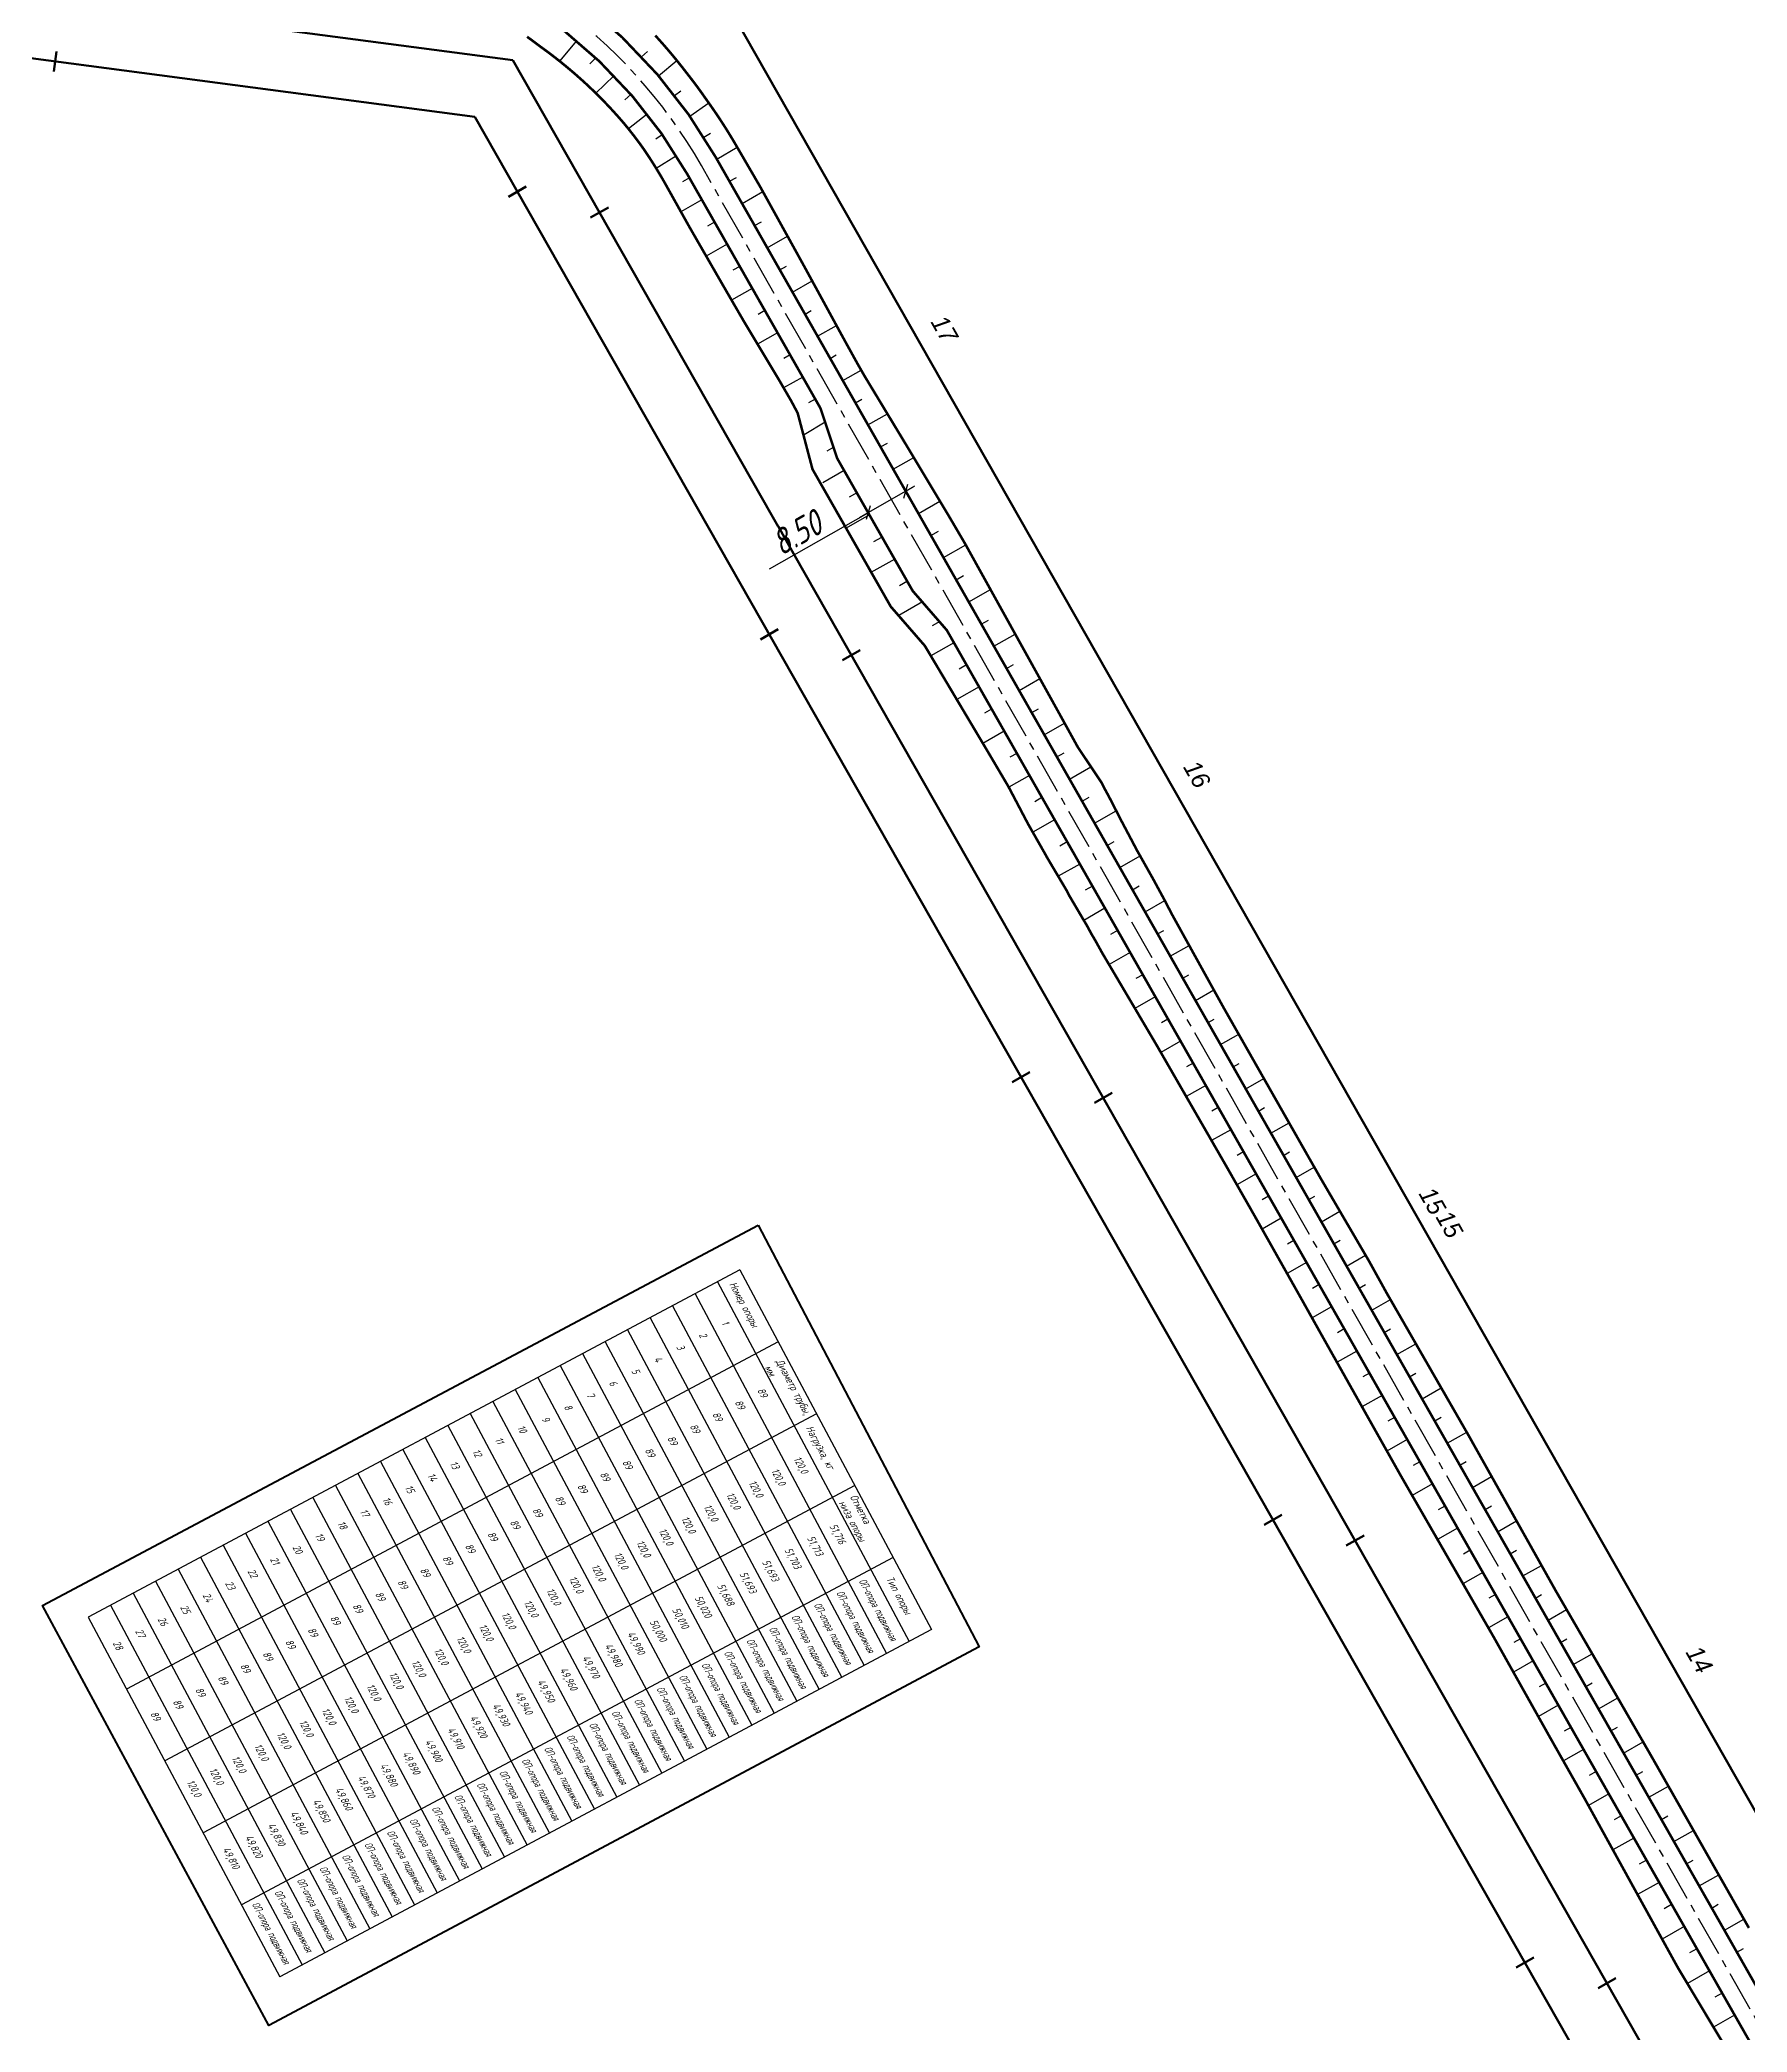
# Model space of a CAD drawing. Extents: x 5370511 to 5386565, y 1010429 to 1053793.
# Drawn here: x 5380090.1 to 5380425.3, y 1039170.8 to 1039561.9 of the extents above; entities that cross this region are included whole.
import ezdxf
from ezdxf.enums import TextEntityAlignment as Align

# ---------------------------------------------------------------- set-up
doc = ezdxf.new("R2010")
doc.units = 0
doc.header["$PDMODE"] = 32
doc.header["$PDSIZE"] = 0.3
doc.linetypes.add('CONTI', pattern=[0])
doc.linetypes.add('осевая2', pattern=[12.5, 8, -1.5, 1.5, -1.5])
doc.layers.get('0').update_dxf_attribs({"linetype": 'CONTINUOUS'})
doc.layers.get('DEFPOINTS').update_dxf_attribs({"linetype": 'CONTINUOUS'})
for name, color, linetype in [('_0', 7, 'CONTINUOUS'), ('АД_ось', 7, 'CONTINUOUS'), ('АД_откосы', 7, 'CONTINUOUS'), ('АД_размеры', 7, 'CONTI'), ('Текст', 7, 'CONTINUOUS'), ('ТРАССА_НЕФТЕПРОВОД_ANNO', 7, 'CONTINUOUS')]:
    doc.layers.add(name, color=color, linetype=linetype)
for name, color, linetype, lineweight in [('ГИП_ТРАССА_ВЛ_6', 1, 'CONTINUOUS', 25), ('ГИП_ТРАССА_НЕФТЕПРОВОДА', 6, 'CONTINUOUS', 25), ('ТРАССА_ВЛ', 1, 'CONTINUOUS', 25)]:
    doc.layers.add(name, color=color, linetype=linetype, lineweight=lineweight)
doc.styles.add('D431', font='', dxfattribs={"height": 3.5})
doc.styles.add('ГОСТ', font='gost_ful.shx', dxfattribs={"oblique": 15})
doc.styles.add('ГОСТ_НИПИ', font='gost_nipi.shx', dxfattribs={"oblique": 15})
doc.styles.get('D431').set_extended_font_data('Do431', italic=True)
doc.dimstyles.new('Модель М1000-Генплан', dxfattribs={"dimtxt": 1.25, "dimasz": 1, "dimexe": 0.5, "dimexo": 0, "dimgap": 0.5, "dimtad": 1, "dimzin": 0, "dimdsep": 46, "dimtxsty": 'ГОСТ', "dimblk": 'OBLIQUE', "dimcen": 0.09, "dimdle": 0.5, "dimaunit": 1, "dimadec": 0, "dimazin": 0, "dimtfac": 1, "dimtofl": 0, "dimtmove": 1, "dimatfit": 3, "dimldrblk": 'NONE', "dimfxl": 0.18, "dimtfill": 1, "dimtolj": 1, "dimtzin": 0, "dimarcsym": 0})

# ---------------------------------------------------------------- blocks, each defined once
blk = doc.blocks.new('_Oblique')
at = {"color": 0, "linetype": 'ByBlock', "lineweight": -2}
blk.add_line((-0.5, -0.5), (0.5, 0.5), dxfattribs=at)
blk = doc.blocks.new('*D34')
at = {"layer": 'DEFPOINTS', "color": 0, "lineweight": 15, "transparency": 16777216}
for p in [(5380260.08, 1039473.32), (5380252.69, 1039469.11), (5380252.69, 1039469.11)]:
    blk.add_point(p, dxfattribs=at)
at = {"layer": 'АД_размеры', "color": 0, "lineweight": -2, "transparency": 16777216}
for p, q in [((5380261.82, 1039474.31), (5380250.95, 1039468.12)), ((5380260.08, 1039473.32), (5380259.09, 1039475.06)), ((5380252.69, 1039469.11), (5380251.7, 1039470.85)), ((5380233.35, 1039458.1), (5380252.69, 1039469.11))]:
    blk.add_line(p, q, dxfattribs=at)
at = {"layer": 'АД_размеры', "color": 0, "lineweight": -2, "transparency": 16777216, "xscale": 2, "yscale": 2, "zscale": 2}
for p, rotation in [((5380260.08, 1039473.32), 29.67335270844804), ((5380252.69, 1039469.11), 209.673352708448)]:
    blk.add_blockref('_Oblique', p, dxfattribs=dict(at, rotation=rotation))
at = {"layer": 'АД_размеры', "color": 0, "lineweight": 15, "transparency": 16777216, "insert": (5380238.64, 1039465.14), "char_height": 5, "attachment_point": 5, "rotation": 29.6734, "style": 'ГОСТ', "bg_fill": 3, "box_fill_scale": 1.1, "bg_fill_color": 256, "bg_fill_true_color": 13158600, "bg_fill_transparency": 0}
blk.add_mtext('\\A1;8.50', dxfattribs=at)
blk = doc.blocks.new('_None')
blk = doc.blocks.new('пк_ВЛ')
at = {"layer": 'ТРАССА_ВЛ', "lineweight": 60}
blk.add_lwpolyline([(0, 2), (0, -2)], dxfattribs=at)
blk = doc.blocks.new('*U110')
at = {"lineweight": 50}
for p, q in [((-589, 155), (-574, 155)), ((-584, 90), (-584, 155)), ((-579, 90), (-579, 155)), ((-584, 145), (-574, 145)), ((-584, 130), (-574, 130)), ((-584, 110), (-574, 110)), ((-584, 90), (-589, 90)), ((-586, 65), (-586, 90)), ((-586, 90), (-574, 90)), ((-579, 90), (-584, 90)), ((-581, 5), (-581, 90)), ((-574, 90), (-579, 90)), ((-586, 30), (-586, 65)), ((-586, 65), (-574, 65)), ((-180, 60), (-190, 60)), ((-190, 55), (-190, 60)), ((-190, 50), (-190, 55)), ((-170, 60), (-180, 60)), ((-180, 45), (-180, 60)), ((-160, 60), (-170, 60)), ((-170, 45), (-170, 60)), ((-150, 60), (-160, 60)), ((-160, 45), (-160, 60)), ((-135, 60), (-150, 60)), ((-150, 45), (-150, 60)), ((-125, 60), (-135, 60)), ((-135, 45), (-135, 60)), ((-5, 60), (-125, 60)), ((-125, 45), (-125, 60)), ((-190, 45), (-190, 50)), ((-125, 50), (-5, 50)), ((-190, 40), (-190, 45)), ((-190, 35), (-190, 40)), ((-190, 40), (-125, 40)), ((-180, 45), (-180, 35)), ((-170, 45), (-170, 5)), ((-160, 45), (-160, 35)), ((-150, 45), (-150, 5)), ((-135, 45), (-135, 5)), ((-125, 45), (-125, 5)), ((-125, 35), (-190, 35)), ((-190, 30), (-190, 35)), ((-125, 35), (-55, 35)), ((-55, 30), (-55, 35)), ((-55, 35), (-5, 35)), ((-40, 35), (-40, 30)), ((-25, 35), (-25, 30)), ((-586, 5), (-586, 30)), ((-586, 30), (-574, 30)), ((-190, 25), (-190, 30)), ((-190, 20), (-190, 25)), ((-55, 30), (-55, 5)), ((-55, 30), (-5, 30)), ((-40, 30), (-40, 20)), ((-25, 30), (-25, 20)), ((-190, 20), (-190, 15)), ((-5, 20), (-125, 20)), ((-190, 15), (-190, 10)), ((-190, 10), (-190, 5)), ((-581, 5), (-586, 5)), ((-574, 5), (-581, 5))]:
    blk.add_line(p, q, dxfattribs=at)
at = {"lineweight": 25}
for p, q in [((-190, 55), (-125, 55)), ((-125, 50), (-190, 50)), ((-125, 45), (-190, 45)), ((-125, 30), (-190, 30)), ((-190, 25), (-125, 25)), ((-190, 20), (-125, 20)), ((-190, 15), (-125, 15)), ((-190, 10), (-125, 10))]:
    blk.add_line(p, q, dxfattribs=at)
at = {"lineweight": 50, "const_width": 0.4}
blk.add_lwpolyline([(-594, 420), (0, 420), (0, 0), (-594, 0)], close=True, dxfattribs=at)
at = {"lineweight": 50}
blk.add_lwpolyline([(-574, 5), (-5, 5), (-5, 415), (-574, 415)], close=True, dxfattribs=at)
blk.add_lwpolyline([(-589, 155), (-589, 90)], dxfattribs=at)
at = {"char_height": 3, "rotation": 90, "style": 'ГОСТ_НИПИ'}
for s, width, heights, insert, attachment_point in [('Согласовано', 20.381, [3.61], (-587.93, 90.92), 1), ('{\\T0.9;Взам. инв. \\fArial|b0|i0|c204|p34;№}', 27.1548, [0], (-583.5, 77.5), 5), ('Подп. и дата', 35, [0], (-583.5, 47.5), 5), ('Инв. № подл.', 25, [0], (-584.45, 17.66), 2)]:
    blk.add_mtext_dynamic_manual_height_columns(s, width=width, gutter_width=12.5, heights=heights, dxfattribs=dict(at, insert=insert, attachment_point=attachment_point))
at = {"attachment_point": 5, "style": 'ГОСТ_НИПИ'}
for s, width, insert, char_height in [('Изм.', 10, (-185.51, 37.4), 2.5), ('{\\T0.8;Кол.уч.}', 10, (-175, 37.15), 2.5), ('Лист', 10, (-164.75, 37.4), 2.5), ('{\\T0.8;№ док.}', 10, (-155.08, 37.42), 2.5), ('Подп.', 15, (-142.5, 37.15), 2.5), ('Дата', 10, (-130, 37.15), 2.5), ('Стадия', 15, (-47.5, 32.5), 3), ('Лист', 15, (-32.5, 32.5), 3), ('Листов', 20, (-15, 32.5), 3)]:
    blk.add_mtext_dynamic_manual_height_columns(s, width=width, gutter_width=12.5, heights=[0], dxfattribs=dict(at, insert=insert, char_height=char_height))
at = {"style": 'ГОСТ_НИПИ', "oblique": 15}
blk.add_attdef('СКВОЗНАЯ_НУМЕРАЦИЯ', text='', height=3, dxfattribs=at).set_placement((-10, 411.5), align=Align.MIDDLE_CENTER)
at = {"style": 'ГОСТ_НИПИ', "oblique": 15, "width": 0.8}
for tag, p in [('ДАТА_СОГЛ_1', (-580.75, 146)), ('ДАТА_СОГЛ_2', (-575.75, 146)), ('ФАМИЛИЯ_СОГЛ_1', (-580.75, 111)), ('ФАМИЛИЯ_СОГЛ_2', (-575.75, 111)), ('ХАРАКТЕР_РАБОТЫ_СОГЛ_2', (-575.75, 91)), ('ХАРАКТЕР_РАБОТЫ_СОГЛ_1', (-580.75, 91))]:
    blk.add_attdef(tag, p, '', height=3, rotation=90, dxfattribs=at)
at = {"style": 'ГОСТ_НИПИ', "oblique": 15}
for tag, width, p in [('ОБОЗНАЧЕНИЕ_ДОКУМЕНТА', 0.8, (-65, 55)), ('НАИМЕНОВАНИЕ_ПРОЕКТА', 0.8, (-65, 42.5)), ('НАИМЕНОВАНИЕ_ОБЪЕКТА', 0.8, (-90, 27.5)), ('СТАДИЯ', 0.8, (-47.5, 25)), ('ЛИСТ', 0.8, (-32.5, 25)), ('ЛИСТОВ', 0.8, (-15, 25)), ('НАИМЕНОВАНИЕ_ЧЕРТЕЖА', 0.8, (-90, 12.5)), ('ПРЕДПРИЯТИЕ', 0.7, (-30.48, 12.55))]:
    blk.add_attdef(tag, text='', height=3, dxfattribs=dict(at, width=width)).set_placement(p, align=Align.MIDDLE_CENTER)
at = {"style": 'ГОСТ_НИПИ', "oblique": 15, "width": 0.8}
blk.add_attdef('РАЗРАБ', text='', height=3, dxfattribs=at).set_placement((-189.18, 32.18), align=Align.MIDDLE_LEFT)
for tag, p in [('ФАМИЛИЯ_5', (-169, 31)), ('ДАТА_1', (-134, 31)), ('ХАРАКТЕР_РАБОТЫ_1', (-189, 26)), ('ХАРАКТЕР_РАБОТЫ_2', (-189, 20.72)), ('ФАМИЛИЯ_2', (-169.15, 20.71)), ('ФАМИЛИЯ_1', (-169, 26)), ('ДАТА_2', (-134, 26)), ('ДАТА_3', (-134, 20.72)), ('ХАРАКТЕР_РАБОТЫ_3', (-189, 16)), ('ФАМИЛИЯ_3', (-169.01, 15.99)), ('ДАТА_4', (-134, 16)), ('ХАРАКТЕР_РАБОТЫ_4', (-189, 6)), ('ФАМИЛИЯ_6', (-169, 11)), ('ФАМИЛИЯ_4', (-169, 6)), ('ДАТА_5', (-134, 11)), ('ДАТА_6', (-134, 6))]:
    blk.add_attdef(tag, p, '', height=3, dxfattribs=at)
at = {"style": 'ГОСТ_НИПИ', "oblique": 15, "width": 0.8, "flags": 8}
blk.add_attdef('НКОНТР', text='', height=3, dxfattribs=at).set_placement((-189.36, 12.34), align=Align.MIDDLE_LEFT)
at = {"style": 'ГОСТ_НИПИ', "oblique": 15, "width": 0.8}
blk.add_attdef('ФОРМАТ', text='', height=3, dxfattribs=at).set_placement((-38.94, 0.42), align=Align.BOTTOM_CENTER)
blk = doc.blocks.new('ад_откосы')
at = {"layer": 'АД_ось', "color": 253, "linetype": 'осевая2'}
blk.add_lwpolyline([(5381039.51, 1037930.84), (5381046.193, 1037968.879), (5381055.54, 1038022.081, 0.1745274), (5381043.968, 1038088.833), (5380219.971, 1039537.255, 0.2213697), (5380151.165, 1039586.153), (5379986.681, 1039616.447, -0.0279764), (5379954.082, 1039624.358), (5379892.899, 1039642.884, 0.1153558), (5379847.457, 1039645.811), (5379823.006, 1039641.73, -0.1156602), (5379777.449, 1039644.691), (5379728.174, 1039659.676, 0.0582768), (5379693.882, 1039665.873), (5379644.05, 1039668.986, -0.0429375)], format="xyb", dxfattribs=at)
at = {"layer": 'АД_откосы', "color": 253, "const_width": 0.5}
blk.add_lwpolyline([(5381075.045, 1037958.167), (5381064.81, 1037960.051, -0.4118325), (5381051.345, 1037979.422), (5381058.741, 1038021.519, 0.1745274), (5381046.793, 1038090.44), (5380222.795, 1039538.862, 0.2213697), (5380151.753, 1039589.349), (5379987.27, 1039619.643, -0.0279764), (5379955.024, 1039627.469), (5379893.841, 1039645.994, 0.1153558), (5379846.922, 1039649.016), (5379822.471, 1039644.935, -0.1156602), (5379778.394, 1039647.801), (5379729.119, 1039662.785, 0.0582768), (5379694.084, 1039669.117), (5379644.253, 1039672.229, -0.0429375)], format="xyb", dxfattribs=at)
at = {"layer": 'АД_откосы', "color": 253}
blk.add_lwpolyline([(5380490.65, 1039054.905, 0.5, 0.5, 0), (5380268.14, 1039446.043, 0.5, 0.5, 0), (5380261.452, 1039453.742, 0.5, 0.5, 0), (5380246.6, 1039479.807, 0.5, 0.5, 0), (5380243.357, 1039489.574, 0.5, 0.5, 0), (5380217.146, 1039535.647, 0.5, 0.5, 0.2213697), (5380150.576, 1039582.956, 0.5, 0.5, 0), (5379986.092, 1039613.251, 0.5, 0.5, -0.0279764), (5379953.14, 1039621.248, 0.5, 0.5, 0), (5379891.957, 1039639.773, 0.5, 0.5, 0.1153558), (5379847.992, 1039642.605, 0.5, 0.5, 0), (5379823.541, 1039638.524, 0.5, 0.5, -0.1156602), (5379776.503, 1039641.582, 0.5, 0.5, 0), (5379727.228, 1039656.567, 0.5, 0.5, 0.0582768), (5379693.679, 1039662.63, 0.5, 0.5, 0), (5379643.847, 1039665.742, 0.5, 0.5, -0.0429375)], format="xyseb", dxfattribs=at)
at = {"layer": 'АД_откосы', "color": 253, "const_width": 0.5}
for points in [[(5380425.616, 1039191.271), (5380425.291, 1039191.821), (5380406.803, 1039224.384), (5380399.883, 1039236.401), (5380387.721, 1039257.397), (5380371.239, 1039286.77), (5380370.666, 1039287.799), (5380354.486, 1039315.933), (5380351.017, 1039322.204), (5380341.681, 1039338.181), (5380339.172, 1039342.575), (5380322.473, 1039371.95), (5380312.267, 1039390.388), (5380311.143, 1039392.572), (5380310.716, 1039393.372), (5380308.654, 1039397.177), (5380305.937, 1039402.011), (5380305.541, 1039402.699), (5380302.042, 1039409.318), (5380301.424, 1039410.541), (5380299.967, 1039413.376), (5380299.3, 1039414.597), (5380298.99, 1039415.175), (5380298.491, 1039416.152), (5380293.853, 1039423.095), (5380290.179, 1039429.753), (5380271.711, 1039463.053), (5380268.513, 1039468.5), (5380260.586, 1039481.715), (5380251.896, 1039496.097), (5380250.546, 1039498.464), (5380248.162, 1039502.782), (5380241.757, 1039514.515), (5380240.62, 1039516.609), (5380238.004, 1039521.35), (5380231.468, 1039533.156), (5380227.033, 1039540.782), (5380226.518, 1039541.666), (5380226.076, 1039542.41), (5380225.628, 1039543.15), (5380225.175, 1039543.886), (5380224.716, 1039544.619), (5380224.251, 1039545.348), (5380223.78, 1039546.073), (5380223.303, 1039546.795), (5380222.821, 1039547.513), (5380222.333, 1039548.227), (5380221.84, 1039548.937), (5380219.867, 1039551.734), (5380219.312, 1039552.494), (5380218.751, 1039553.251), (5380218.183, 1039554.002), (5380217.609, 1039554.748), (5380217.028, 1039555.49), (5380216.498, 1039556.176), (5380215.962, 1039556.858), (5380215.421, 1039557.536), (5380214.875, 1039558.209), (5380214.323, 1039558.878), (5380213.765, 1039559.543), (5380213.203, 1039560.202), (5380212.635, 1039560.858), (5380212.062, 1039561.508), (5380211.484, 1039562.155), (5380210.9, 1039562.796)], [(5380424.952, 1039161.276), (5380411.724, 1039183.367), (5380411.41, 1039183.924), (5380393.325, 1039216.716), (5380386.496, 1039228.785), (5380375.581, 1039248.239), (5380357.213, 1039280.146), (5380341.299, 1039308.431), (5380337.798, 1039314.684), (5380328.715, 1039330.805), (5380323.045, 1039340.753), (5380309.378, 1039364.501), (5380298.663, 1039382.649), (5380297.474, 1039384.796), (5380297.027, 1039385.584), (5380296.624, 1039386.247), (5380296.302, 1039386.836), (5380296.045, 1039387.322), (5380295.612, 1039388.116), (5380295.506, 1039388.3), (5380295.246, 1039388.736), (5380294.879, 1039389.341), (5380292.068, 1039394.121), (5380291.724, 1039394.839), (5380287.908, 1039401.277), (5380287.239, 1039402.471), (5380285.065, 1039406.296), (5380284.109, 1039407.97), (5380280.232, 1039415.346), (5380276.369, 1039421.897), (5380263.821, 1039442.984), (5380257.134, 1039450.681), (5380241.766, 1039477.653), (5380238.856, 1039488.679), (5380237.573, 1039491.083), (5380235.096, 1039495.349), (5380228.219, 1039506.813), (5380224.31, 1039513.56), (5380217.578, 1039525.254), (5380212.819, 1039533.773), (5380212.453, 1039534.414), (5380212.082, 1039535.053), (5380211.706, 1039535.688), (5380211.324, 1039536.321), (5380210.938, 1039536.95), (5380210.547, 1039537.577), (5380210.151, 1039538.2), (5380209.75, 1039538.82), (5380209.344, 1039539.438), (5380208.933, 1039540.051), (5380208.517, 1039540.662), (5380208.116, 1039541.224), (5380207.71, 1039541.783), (5380207.228, 1039542.426), (5380206.739, 1039543.065), (5380206.245, 1039543.7), (5380205.745, 1039544.33), (5380205.24, 1039544.956), (5380204.73, 1039545.578), (5380204.248, 1039546.137), (5380203.763, 1039546.692), (5380203.273, 1039547.243), (5380202.778, 1039547.79), (5380202.279, 1039548.333), (5380201.776, 1039548.873), (5380201.268, 1039549.408), (5380200.756, 1039549.939), (5380200.24, 1039550.466), (5380199.72, 1039550.988), (5380199.195, 1039551.507), (5380198.667, 1039552.021), (5380198.134, 1039552.531), (5380197.597, 1039553.037), (5380197.056, 1039553.539), (5380196.511, 1039554.036), (5380195.962, 1039554.528), (5380195.396, 1039555.028), (5380194.826, 1039555.523), (5380194.251, 1039556.013), (5380193.673, 1039556.499), (5380193.091, 1039556.98), (5380192.504, 1039557.456), (5380191.914, 1039557.927), (5380191.32, 1039558.394), (5380190.723, 1039558.855), (5380190.121, 1039559.312), (5380189.516, 1039559.763), (5380188.907, 1039560.21), (5380188.294, 1039560.652), (5380187.662, 1039561.133), (5380187.025, 1039561.608), (5380186.385, 1039562.078), (5380185.74, 1039562.543)]]:
    blk.add_lwpolyline(points, dxfattribs=at)
at = {"layer": 'АД_откосы', "color": 253}
for points in [[(5380195.468, 1039561.731), (5380192.119, 1039557.764)], [(5380199.203, 1039558.408), (5380198.082, 1039557.211)], [(5380208.211, 1039558.599), (5380209.348, 1039559.669)], [(5380211.55, 1039554.878), (5380215.111, 1039557.92)], [(5380202.762, 1039554.896), (5380199.218, 1039551.485)], [(5380206.135, 1039551.206), (5380204.959, 1039550.186)], [(5380214.705, 1039550.999), (5380215.902, 1039551.925)], [(5380217.668, 1039546.972), (5380221.389, 1039549.574)], [(5380209.312, 1039547.346), (5380205.631, 1039544.472)], [(5380212.286, 1039543.327), (5380211.014, 1039542.436)], [(5380220.433, 1039542.807), (5380221.74, 1039543.63)], [(5380222.994, 1039538.513), (5380226.995, 1039540.847)], [(5380215.048, 1039539.16), (5380211.1, 1039536.687)], [(5380217.595, 1039534.858), (5380216.222, 1039534.077)], [(5380225.466, 1039534.167), (5380226.829, 1039534.942)], [(5380220.067, 1039530.512), (5380215.949, 1039528.169)], [(5380227.939, 1039529.821), (5380232.027, 1039532.147)], [(5380222.54, 1039526.166), (5380221.17, 1039525.386)], [(5380230.411, 1039525.475), (5380231.74, 1039526.231)], [(5380225.012, 1039521.82), (5380220.901, 1039519.481)], [(5380232.883, 1039521.129), (5380236.87, 1039523.397)], [(5380227.485, 1039517.474), (5380226.132, 1039516.704)], [(5380235.356, 1039516.783), (5380236.644, 1039517.516)], [(5380237.828, 1039512.437), (5380241.692, 1039514.636)], [(5380229.957, 1039513.128), (5380225.898, 1039510.819)], [(5380232.429, 1039508.782), (5380231.123, 1039508.039)], [(5380240.3, 1039508.091), (5380241.537, 1039508.795)], [(5380242.773, 1039503.745), (5380246.484, 1039505.856)], [(5380234.902, 1039504.436), (5380230.983, 1039502.206)], [(5380237.374, 1039500.09), (5380236.126, 1039499.38)], [(5380245.245, 1039499.399), (5380246.447, 1039500.083)], [(5380239.846, 1039495.744), (5380236.103, 1039493.615)], [(5380247.718, 1039495.053), (5380251.322, 1039497.104)], [(5380242.319, 1039491.398), (5380241.013, 1039490.655)], [(5380250.19, 1039490.707), (5380251.459, 1039491.429)], [(5380244.238, 1039486.858), (5380240.132, 1039484.401)], [(5380252.662, 1039486.361), (5380256.47, 1039488.528)], [(5380245.985, 1039481.97), (5380244.578, 1039481.17)], [(5380255.135, 1039482.016), (5380256.478, 1039482.78)], [(5380257.607, 1039477.67), (5380261.638, 1039479.963)], [(5380247.994, 1039477.368), (5380243.773, 1039474.966)], [(5380260.08, 1039473.324), (5380261.49, 1039474.126)], [(5380250.467, 1039473.022), (5380248.979, 1039472.176)], [(5380262.552, 1039468.978), (5380266.783, 1039471.385)], [(5380252.849, 1039468.601), (5380248.386, 1039466.062)], [(5380255.321, 1039464.255), (5380253.762, 1039463.368)], [(5380265.024, 1039464.632), (5380266.481, 1039465.46)], [(5380267.497, 1039460.286), (5380271.866, 1039462.772)], [(5380257.924, 1039460.008), (5380253.245, 1039457.347)], [(5380260.396, 1039455.662), (5380258.841, 1039454.778)], [(5380269.969, 1039455.94), (5380271.394, 1039456.751)], [(5380263.358, 1039451.595), (5380258.692, 1039448.941)], [(5380272.441, 1039451.594), (5380276.717, 1039454.026)], [(5380266.748, 1039447.771), (5380265.247, 1039446.917)], [(5380274.914, 1039447.248), (5380276.308, 1039448.041)], [(5380269.515, 1039443.593), (5380265.01, 1039441.03)], [(5380277.386, 1039442.902), (5380281.567, 1039445.281)], [(5380271.987, 1039439.247), (5380270.539, 1039438.423)], [(5380279.859, 1039438.556), (5380281.221, 1039439.331)], [(5380282.331, 1039434.21), (5380286.418, 1039436.535)], [(5380274.46, 1039434.901), (5380270.116, 1039432.429)], [(5380276.932, 1039430.555), (5380275.538, 1039429.762)], [(5380284.803, 1039429.864), (5380286.133, 1039430.62)], [(5380287.276, 1039425.518), (5380291.264, 1039427.787)], [(5380279.405, 1039426.209), (5380275.222, 1039423.829)], [(5380281.877, 1039421.863), (5380280.528, 1039421.095)], [(5380289.748, 1039421.172), (5380291.154, 1039421.972)], [(5380284.349, 1039417.517), (5380280.302, 1039415.214)], [(5380292.22, 1039416.826), (5380296.438, 1039419.225)], [(5380286.822, 1039413.171), (5380285.394, 1039412.359)], [(5380294.693, 1039412.48), (5380296.11, 1039413.287)], [(5380289.294, 1039408.825), (5380285.011, 1039406.389)], [(5380297.165, 1039408.134), (5380301.418, 1039410.554)], [(5380291.766, 1039404.479), (5380290.357, 1039403.677)], [(5380299.638, 1039403.788), (5380300.969, 1039404.546)], [(5380294.239, 1039400.133), (5380290.011, 1039397.728)], [(5380302.11, 1039399.442), (5380306.104, 1039401.715)], [(5380296.711, 1039395.787), (5380295.329, 1039395.001)], [(5380304.582, 1039395.096), (5380305.876, 1039395.833)], [(5380307.055, 1039390.751), (5380310.937, 1039392.959)], [(5380299.184, 1039391.441), (5380295.036, 1039389.082)], [(5380301.656, 1039387.095), (5380300.277, 1039386.311)], [(5380309.527, 1039386.405), (5380310.764, 1039387.108)], [(5380312, 1039382.059), (5380315.709, 1039384.169)], [(5380304.128, 1039382.749), (5380299.993, 1039380.397)], [(5380306.601, 1039378.403), (5380305.269, 1039377.646)], [(5380314.472, 1039377.713), (5380315.675, 1039378.397)], [(5380309.073, 1039374.057), (5380305.078, 1039371.784)], [(5380316.944, 1039373.367), (5380320.553, 1039375.419)], [(5380311.545, 1039369.711), (5380310.256, 1039368.977)], [(5380319.417, 1039369.021), (5380320.606, 1039369.697)], [(5380314.018, 1039365.365), (5380310.148, 1039363.164)], [(5380321.889, 1039364.675), (5380325.455, 1039366.704)], [(5380316.49, 1039361.019), (5380315.215, 1039360.294)], [(5380324.361, 1039360.329), (5380325.549, 1039361.005)], [(5380326.834, 1039355.983), (5380330.397, 1039358.01)], [(5380318.963, 1039356.673), (5380315.136, 1039354.496)], [(5380321.435, 1039352.328), (5380320.174, 1039351.61)], [(5380329.306, 1039351.637), (5380330.493, 1039352.312)], [(5380331.779, 1039347.291), (5380335.339, 1039349.317)], [(5380323.907, 1039347.981), (5380320.124, 1039345.829)], [(5380326.38, 1039343.636), (5380325.128, 1039342.923)], [(5380334.251, 1039342.945), (5380335.438, 1039343.62)], [(5380328.852, 1039339.29), (5380325.097, 1039337.153)], [(5380336.723, 1039338.599), (5380340.285, 1039340.625)], [(5380331.325, 1039334.944), (5380330.071, 1039334.231)], [(5380339.196, 1039334.253), (5380340.409, 1039334.943)], [(5380333.797, 1039330.598), (5380330.037, 1039328.459)], [(5380341.668, 1039329.907), (5380345.307, 1039331.977)], [(5380336.269, 1039326.252), (5380335.004, 1039325.532)], [(5380344.141, 1039325.561), (5380345.387, 1039326.27)], [(5380338.742, 1039321.906), (5380334.946, 1039319.746)], [(5380346.613, 1039321.215), (5380350.352, 1039323.342)], [(5380341.214, 1039317.56), (5380339.934, 1039316.831)], [(5380349.085, 1039316.869), (5380350.313, 1039317.568)], [(5380351.558, 1039312.523), (5380355.241, 1039314.619)], [(5380343.686, 1039313.214), (5380339.845, 1039311.029)], [(5380346.159, 1039308.868), (5380344.863, 1039308.131)], [(5380354.03, 1039308.177), (5380355.272, 1039308.884)], [(5380356.502, 1039303.831), (5380360.227, 1039305.95)], [(5380348.631, 1039304.522), (5380344.743, 1039302.31)], [(5380351.104, 1039300.176), (5380349.794, 1039299.431)], [(5380358.975, 1039299.485), (5380360.23, 1039300.199)], [(5380353.576, 1039295.83), (5380349.647, 1039293.595)], [(5380361.447, 1039295.139), (5380365.212, 1039297.281)], [(5380356.048, 1039291.484), (5380354.725, 1039290.731)], [(5380363.92, 1039290.793), (5380365.188, 1039291.515)], [(5380358.521, 1039287.138), (5380354.55, 1039284.879)], [(5380366.392, 1039286.448), (5380370.198, 1039288.613)], [(5380360.993, 1039282.792), (5380359.669, 1039282.039)], [(5380368.864, 1039282.102), (5380370.118, 1039282.815)], [(5380371.337, 1039277.756), (5380375.097, 1039279.895)], [(5380363.465, 1039278.446), (5380359.493, 1039276.186)], [(5380365.938, 1039274.1), (5380364.628, 1039273.355)], [(5380373.809, 1039273.41), (5380375.045, 1039274.113)], [(5380376.282, 1039269.064), (5380379.99, 1039271.174)], [(5380368.41, 1039269.754), (5380364.482, 1039267.52)], [(5380370.883, 1039265.408), (5380369.588, 1039264.672)], [(5380378.754, 1039264.718), (5380379.973, 1039265.411)], [(5380373.355, 1039261.062), (5380369.471, 1039258.853)], [(5380381.226, 1039260.372), (5380384.884, 1039262.453)], [(5380375.827, 1039256.716), (5380374.548, 1039255.988)], [(5380383.699, 1039256.026), (5380384.918, 1039256.719)], [(5380378.3, 1039252.371), (5380374.46, 1039250.186)], [(5380386.171, 1039251.68), (5380389.828, 1039253.76)], [(5380380.772, 1039248.025), (5380379.482, 1039247.291)], [(5380388.643, 1039247.334), (5380389.885, 1039248.04)], [(5380383.245, 1039243.679), (5380379.375, 1039241.477)], [(5380391.116, 1039242.988), (5380394.84, 1039245.107)], [(5380385.717, 1039239.333), (5380384.41, 1039238.589)], [(5380393.588, 1039238.642), (5380394.852, 1039239.361)], [(5380396.061, 1039234.296), (5380399.852, 1039236.453)], [(5380388.189, 1039234.987), (5380384.268, 1039232.756)], [(5380390.662, 1039230.641), (5380389.343, 1039229.891)], [(5380398.533, 1039229.95), (5380399.812, 1039230.678)], [(5380401.005, 1039225.604), (5380404.843, 1039227.788)], [(5380393.134, 1039226.295), (5380389.178, 1039224.044)], [(5380395.606, 1039221.949), (5380394.276, 1039221.192)], [(5380403.478, 1039221.258), (5380404.762, 1039221.989)], [(5380398.079, 1039217.603), (5380394.088, 1039215.332)], [(5380405.95, 1039216.912), (5380409.801, 1039219.103)], [(5380400.551, 1039213.257), (5380399.183, 1039212.478)], [(5380408.423, 1039212.566), (5380409.704, 1039213.295)], [(5380403.024, 1039208.911), (5380398.918, 1039206.575)], [(5380410.895, 1039208.22), (5380414.739, 1039210.407)], [(5380405.496, 1039204.565), (5380404.089, 1039203.765)], [(5380413.367, 1039203.874), (5380414.646, 1039204.602)], [(5380415.84, 1039199.528), (5380419.676, 1039201.711)], [(5380407.968, 1039200.219), (5380403.748, 1039197.818)], [(5380410.441, 1039195.873), (5380408.995, 1039195.051)], [(5380418.312, 1039195.183), (5380419.588, 1039195.909)], [(5380420.784, 1039190.837), (5380424.613, 1039193.015)], [(5380412.913, 1039191.527), (5380408.577, 1039189.061)], [(5380415.386, 1039187.181), (5380413.94, 1039186.359)], [(5380423.257, 1039186.491), (5380424.54, 1039187.221)], [(5380417.858, 1039182.835), (5380413.52, 1039180.367)], [(5380420.33, 1039178.489), (5380418.949, 1039177.703)], [(5380422.803, 1039174.143), (5380418.658, 1039171.786)]]:
    blk.add_lwpolyline(points, dxfattribs=at)
at = {"layer": 'АД_размеры', "color": 253, "lineweight": 15}
dim = blk.add_linear_dim(base=(5380252.693, 1039469.115), p1=(5380260.079, 1039473.324), p2=(5380252.693, 1039469.115), angle=209.67335, dimstyle='Модель М1000-Генплан', override={"dimtxt": 5, "dimasz": 2, "dimexe": 2, "dimgap": 1, "dimdle": 2, "dimtfill": 1}, dxfattribs=at)
dim.commit()
dim.dimension.update_dxf_attribs({"geometry": '*D34', "text_midpoint": (5380240.954, 1039461.082), "dimtype": 161})

msp = doc.modelspace()

# ---------------------------------------------------------------- block references
at = {"layer": 'АД_откосы', "color": 253}
msp.add_blockref('ад_откосы', (0, 0), dxfattribs=at)

# ---------------------------------------------------------------- next in the draw order: linework, layer by layer
for p, q in [((5380227.534, 1039320.47), (5380099.565, 1039252.286)), ((5380223.121, 1039318.118), (5380260.739, 1039247.515)), ((5380227.534, 1039320.47), (5380265.152, 1039249.866)), ((5380218.708, 1039315.767), (5380256.326, 1039245.164)), ((5380209.883, 1039311.065), (5380247.501, 1039240.461)), ((5380214.295, 1039313.416), (5380251.914, 1039242.813)), ((5380235.057, 1039306.349), (5380107.088, 1039238.166)), ((5380201.057, 1039306.363), (5380238.676, 1039235.759)), ((5380205.47, 1039308.714), (5380243.088, 1039238.11)), ((5380196.645, 1039304.012), (5380234.263, 1039233.408)), ((5380187.819, 1039299.309), (5380225.437, 1039228.706)), ((5380192.232, 1039301.66), (5380229.85, 1039231.057)), ((5380178.994, 1039294.607), (5380216.612, 1039224.003)), ((5380183.406, 1039296.958), (5380221.025, 1039226.355)), ((5380242.581, 1039292.228), (5380114.612, 1039224.045)), ((5380174.581, 1039292.256), (5380212.199, 1039221.652)), ((5380165.755, 1039287.554), (5380203.374, 1039216.95)), ((5380170.168, 1039289.905), (5380207.787, 1039219.301)), ((5380156.93, 1039282.851), (5380194.548, 1039212.248)), ((5380161.343, 1039285.202), (5380198.961, 1039214.599)), ((5380152.517, 1039280.5), (5380190.136, 1039209.897)), ((5380250.105, 1039278.107), (5380122.136, 1039209.924)), ((5380143.692, 1039275.798), (5380181.31, 1039205.194)), ((5380148.105, 1039278.149), (5380185.723, 1039207.545)), ((5380134.866, 1039271.096), (5380172.485, 1039200.492)), ((5380139.279, 1039273.447), (5380176.897, 1039202.843)), ((5380130.454, 1039268.744), (5380168.072, 1039198.141)), ((5380121.628, 1039264.042), (5380159.247, 1039193.439)), ((5380126.041, 1039266.393), (5380163.659, 1039195.79)), ((5380257.628, 1039263.987), (5380129.659, 1039195.804)), ((5380112.803, 1039259.34), (5380150.421, 1039188.736)), ((5380117.216, 1039261.691), (5380154.834, 1039191.087)), ((5380108.39, 1039256.989), (5380146.008, 1039186.385)), ((5380099.565, 1039252.286), (5380137.183, 1039181.683)), ((5380103.977, 1039254.638), (5380141.596, 1039184.034)), ((5380265.152, 1039249.866), (5380137.183, 1039181.683))]:
    msp.add_line(p, q)
at = {"layer": '_0', "color": 1, "lineweight": 40}
msp.add_lwpolyline([(5380231.112, 1039329.24), (5380274.522, 1039246.468), (5380135.052, 1039172.107), (5380090.596, 1039254.569)], close=True, dxfattribs=at)
at = {"layer": 'ГИП_ТРАССА_ВЛ_6', "color": 253, "lineweight": 60}
for points in [[(5380958.254, 1038044.709), (5380993.422, 1038133.441), (5380993.422, 1038133.441), (5380182.961, 1039557.93), (5379796.607, 1039608.903), (5379400.894, 1039702.091), (5378850.148, 1039849.249), (5377925.517, 1040078.196), (5377014.253, 1040367.216), (5375398.983, 1040195.445), (5375392.587, 1040255.583)], [(5380947.098, 1038049.13), (5380980.145, 1038132.51), (5380175.48, 1039546.813), (5379794.442, 1039597.084), (5379397.969, 1039690.452), (5378847.156, 1039837.627), (5377922.258, 1040066.64), (5377013.021, 1040355.017), (5375388.319, 1040182.244), (5375380.655, 1040254.315)]]:
    msp.add_lwpolyline(points, dxfattribs=at)
at = {"layer": 'ГИП_ТРАССА_НЕФТЕПРОВОДА', "color": 253, "lineweight": 60, "flags": 128}
msp.add_lwpolyline([(5381075.553, 1038021.596), (5381082.75, 1038061.114), (5380209.801, 1039595.687), (5379897.924, 1039667.757), (5379611.778, 1039694.969), (5378860.616, 1039889.923), (5378288.543, 1040031.574), (5378200.68, 1040069.425), (5378126.839, 1040071.613), (5377018.568, 1040409.907), (5376071.623, 1040309.468), (5375956.658, 1040381.55), (5375900.053, 1040291.27), (5375794.068, 1040294.1), (5375692.627, 1040269.269), (5375351.478, 1040233.096)], dxfattribs=at)

# ---------------------------------------------------------------- next in the draw order: block references
ref = msp.add_blockref('*U110', (5380523.068, 1039479.329), dxfattribs=dict(xscale=0.5, yscale=0.5, zscale=0.5, rotation=298.0491553101125))
ref.add_attrib('ЛИСТ', '1', dxfattribs={"height": 1.5, "rotation": 298.04916, "style": 'ГОСТ_НИПИ', "oblique": 15, "width": 0.8}).set_placement((5380526.458, 1039499.549), align=Align.MIDDLE_CENTER)
ref.add_attrib('ЛИСТОВ', '10', dxfattribs={"height": 1.5, "rotation": 298.04916, "style": 'ГОСТ_НИПИ', "oblique": 15, "width": 0.8}).set_placement((5380530.573, 1039491.826), align=Align.MIDDLE_CENTER)
ref.add_attrib('СТАДИЯ', 'Р', dxfattribs={"height": 1.5, "rotation": 298.04916, "style": 'ГОСТ_НИПИ', "oblique": 15, "width": 0.8}).set_placement((5380522.931, 1039506.168), align=Align.MIDDLE_CENTER)
ref.add_attrib('ХАРАКТЕР_РАБОТЫ_2', 'Проверил', (5380487.773, 1039567.601), dxfattribs={"height": 1.5, "rotation": 298.04916, "style": 'ГОСТ_НИПИ', "oblique": 15, "width": 0.8})
ref.add_attrib('ФАМИЛИЯ_2', 'Новиков', (5380492.439, 1039558.841), dxfattribs={"height": 1.5, "rotation": 298.04916, "style": 'ГОСТ_НИПИ', "oblique": 15, "width": 0.8})
ref.add_attrib('ФАМИЛИЯ_6', 'Салдаева', (5380488.187, 1039556.491), dxfattribs={"height": 1.5, "rotation": 298.04916, "style": 'ГОСТ_НИПИ', "oblique": 15, "width": 0.8})
ref.add_attrib('ФОРМАТ', 'Формат А2', dxfattribs={"height": 1.5, "rotation": 298.04916, "style": 'ГОСТ_НИПИ', "oblique": 15, "width": 0.8}).set_placement((5380514.099, 1039496.611), align=Align.BOTTOM_CENTER)
ref.add_attrib('НКОНТР', 'Н. контр', dxfattribs={"height": 1.5, "rotation": 298.04916, "style": 'ГОСТ_НИПИ', "oblique": 15, "width": 0.8}).set_placement((5380483.991, 1039565.791), align=Align.MIDDLE_LEFT)
ref.add_attrib('РАЗРАБ', 'Разраб.', dxfattribs={"height": 1.5, "rotation": 298.04916, "style": 'ГОСТ_НИПИ', "oblique": 15, "width": 0.8}).set_placement((5380492.788, 1039570.376), align=Align.MIDDLE_LEFT)
ref.add_attrib('ПРЕДПРИЯТИЕ', 'ООО "НИПИ нефти и газа УГТУ"', dxfattribs={"height": 1.5, "rotation": 298.04916, "style": 'ГОСТ_НИПИ', "oblique": 15, "width": 0.7}).set_placement((5380521.442, 1039495.729), align=Align.MIDDLE_CENTER)
at = {"layer": 'ГИП_ТРАССА_ВЛ_6', "color": 253}
for p, rotation in [((5380093.071, 1039557.685), 172.4842357121873), ((5380183.826, 1039532.144), 119.6376264400443), ((5380199.95, 1039528.071), 119.6376264400443), ((5380233.277, 1039445.227), 119.6376264400443), ((5380249.401, 1039441.154), 119.6376264400443), ((5380282.729, 1039358.31), 119.6376264400443), ((5380298.852, 1039354.237), 119.6376264400443), ((5380332.18, 1039271.393), 119.6376264400443), ((5380348.304, 1039267.32), 119.6376264400443), ((5380381.631, 1039184.476), 119.6376264400443), ((5380397.755, 1039180.403), 119.6376264400443)]:
    msp.add_blockref('пк_ВЛ', p, dxfattribs=dict(at, rotation=rotation))

# ---------------------------------------------------------------- next in the draw order: texts
at = {"layer": 'Текст', "color": 7, "style": 'ГОСТ', "oblique": 15}
for s, p in [('1', (5380223.815, 1039310.033)), ('2', (5380219.402, 1039307.682)), ('4', (5380210.577, 1039302.98)), ('3', (5380214.989, 1039305.331)), ('6', (5380201.751, 1039298.278)), ('5', (5380206.164, 1039300.629)), ('7', (5380197.338, 1039295.926)), ('89', (5380226.45, 1039294.454)), ('89', (5380230.863, 1039296.805)), ('9', (5380188.513, 1039291.224)), ('8', (5380192.926, 1039293.575)), ('89', (5380222.038, 1039292.103)), ('11', (5380179.357, 1039287.143)), ('10', (5380183.77, 1039289.494)), ('89', (5380213.212, 1039287.4)), ('89', (5380217.625, 1039289.752)), ('13', (5380170.531, 1039282.44)), ('12', (5380174.944, 1039284.792)), ('89', (5380204.387, 1039282.698)), ('89', (5380208.799, 1039285.049)), ('120,0', (5380238.023, 1039283.368)), ('14', (5380166.119, 1039280.089)), ('89', (5380199.974, 1039280.347)), ('120,0', (5380229.197, 1039278.665)), ('120,0', (5380233.61, 1039281.016)), ('16', (5380157.293, 1039275.387)), ('15', (5380161.706, 1039277.738)), ('89', (5380191.148, 1039275.645)), ('89', (5380195.561, 1039277.996)), ('120,0', (5380224.784, 1039276.314)), ('18', (5380148.468, 1039270.685)), ('17', (5380152.88, 1039273.036)), ('89', (5380182.323, 1039270.942)), ('89', (5380186.736, 1039273.294)), ('120,0', (5380215.959, 1039271.612)), ('120,0', (5380220.372, 1039273.963)), ('19', (5380144.055, 1039268.334)), ('89', (5380177.91, 1039268.591)), ('120,0', (5380207.134, 1039266.91)), ('120,0', (5380211.546, 1039269.261)), ('51,713', (5380240.651, 1039267.801)), ('51,716', (5380245.064, 1039270.152)), ('21', (5380135.23, 1039263.631)), ('20', (5380139.642, 1039265.982)), ('89', (5380169.085, 1039263.889)), ('89', (5380173.498, 1039266.24)), ('120,0', (5380202.721, 1039264.558)), ('51,693', (5380231.826, 1039263.099)), ('51,703', (5380236.238, 1039265.45)), ('23', (5380126.404, 1039258.929)), ('22', (5380130.817, 1039261.28)), ('89', (5380160.259, 1039259.187)), ('89', (5380164.672, 1039261.538)), ('120,0', (5380193.895, 1039259.856)), ('120,0', (5380198.308, 1039262.207)), ('51,693', (5380227.413, 1039260.748)), ('24', (5380121.991, 1039256.578)), ('89', (5380155.847, 1039256.836)), ('120,0', (5380185.07, 1039255.154)), ('120,0', (5380189.483, 1039257.505)), ('50,020', (5380218.588, 1039256.045)), ('51,688', (5380223, 1039258.396)), ('26', (5380113.166, 1039251.876)), ('25', (5380117.579, 1039254.227)), ('89', (5380147.021, 1039252.133)), ('89', (5380151.434, 1039254.484)), ('120,0', (5380180.657, 1039252.803)), ('50,000', (5380209.762, 1039251.343)), ('50,010', (5380214.175, 1039253.694)), ('28', (5380104.341, 1039247.173)), ('27', (5380108.753, 1039249.524)), ('89', (5380138.196, 1039247.431)), ('89', (5380142.609, 1039249.782)), ('120,0', (5380171.832, 1039248.1)), ('120,0', (5380176.245, 1039250.451)), ('49,990', (5380205.349, 1039248.992)), ('89', (5380133.783, 1039245.08)), ('120,0', (5380163.006, 1039243.398)), ('120,0', (5380167.419, 1039245.749)), ('49,970', (5380196.524, 1039244.29)), ('49,980', (5380200.937, 1039246.641)), ('89', (5380124.958, 1039240.378)), ('89', (5380129.37, 1039242.729)), ('120,0', (5380158.594, 1039241.047)), ('49,950', (5380187.698, 1039239.587)), ('49,960', (5380192.111, 1039241.938)), ('89', (5380116.132, 1039235.675)), ('89', (5380120.545, 1039238.026)), ('120,0', (5380149.768, 1039236.345)), ('120,0', (5380154.181, 1039238.696)), ('49,940', (5380183.286, 1039237.236)), ('89', (5380111.719, 1039233.324)), ('120,0', (5380140.943, 1039231.642)), ('120,0', (5380145.355, 1039233.993)), ('49,920', (5380174.46, 1039232.534)), ('49,930', (5380178.873, 1039234.885)), ('120,0', (5380136.53, 1039229.291)), ('49,900', (5380165.635, 1039227.832)), ('49,910', (5380170.048, 1039230.183)), ('120,0', (5380127.705, 1039224.589)), ('120,0', (5380132.117, 1039226.94)), ('49,890', (5380161.222, 1039225.48)), ('120,0', (5380118.879, 1039219.887)), ('120,0', (5380123.292, 1039222.238)), ('49,870', (5380152.397, 1039220.778)), ('49,880', (5380156.809, 1039223.129)), ('49,850', (5380143.571, 1039216.076)), ('49,860', (5380147.984, 1039218.427)), ('49,840', (5380139.159, 1039213.725)), ('49,820', (5380130.333, 1039209.022)), ('49,830', (5380134.746, 1039211.374)), ('49,810', (5380125.92, 1039206.671))]:
    msp.add_text(s, height=1.5, rotation=298.04916, dxfattribs=at).set_placement(p)
at = {"layer": 'Текст', "color": 7, "style": 'ГОСТ', "oblique": 15, "width": 0.7}
for p in [(5380250.815, 1039259.358), (5380246.402, 1039257.007), (5380237.577, 1039252.305), (5380241.99, 1039254.656), (5380228.751, 1039247.602), (5380233.164, 1039249.953), (5380224.339, 1039245.251), (5380215.513, 1039240.549), (5380219.926, 1039242.9), (5380206.688, 1039235.847), (5380211.101, 1039238.198), (5380202.275, 1039233.495), (5380193.45, 1039228.793), (5380197.862, 1039231.144), (5380184.624, 1039224.091), (5380189.037, 1039226.442), (5380180.212, 1039221.74), (5380171.386, 1039217.037), (5380175.799, 1039219.389), (5380162.561, 1039212.335), (5380166.973, 1039214.686), (5380158.148, 1039209.984), (5380149.322, 1039205.282), (5380153.735, 1039207.633), (5380140.497, 1039200.579), (5380144.91, 1039202.931), (5380136.084, 1039198.228), (5380131.672, 1039195.877)]:
    msp.add_text('ОП-опора подвижная', height=1.5, rotation=298.04916, dxfattribs=at).set_placement(p)
at = {"layer": 'Текст', "char_height": 1.5, "width": 13.94577, "attachment_point": 7, "rotation": 298.04928, "style": 'ГОСТ'}
for s, insert in [('Номер опоры', (5380225.009, 1039317.46, -896.223)), ('Диаметр трубы, мм', (5380232.338, 1039301.298, -896.223)), ('Нагрузка, кг', (5380240.056, 1039289.219, -896.223)), ('Отметка \\Pниза опоры', (5380246.507, 1039274.526)), ('Тип опоры', (5380255.826, 1039259.623, -896.223))]:
    msp.add_mtext(s, dxfattribs=dict(at, insert=insert))
at = {"layer": 'ТРАССА_НЕФТЕПРОВОД_ANNO', "color": 253, "style": 'D431'}
for s, p in [('17', (5380264.887, 1039506.562)), ('16', (5380314.463, 1039419.169)), ('15', (5380360.693, 1039335.412)), ('15', (5380364.029, 1039330.829)), ('14', (5380413.099, 1039245.381))]:
    msp.add_text(s, height=3.5, rotation=299.63359, dxfattribs=at).set_placement(p)

doc.saveas('drawing.dxf')
